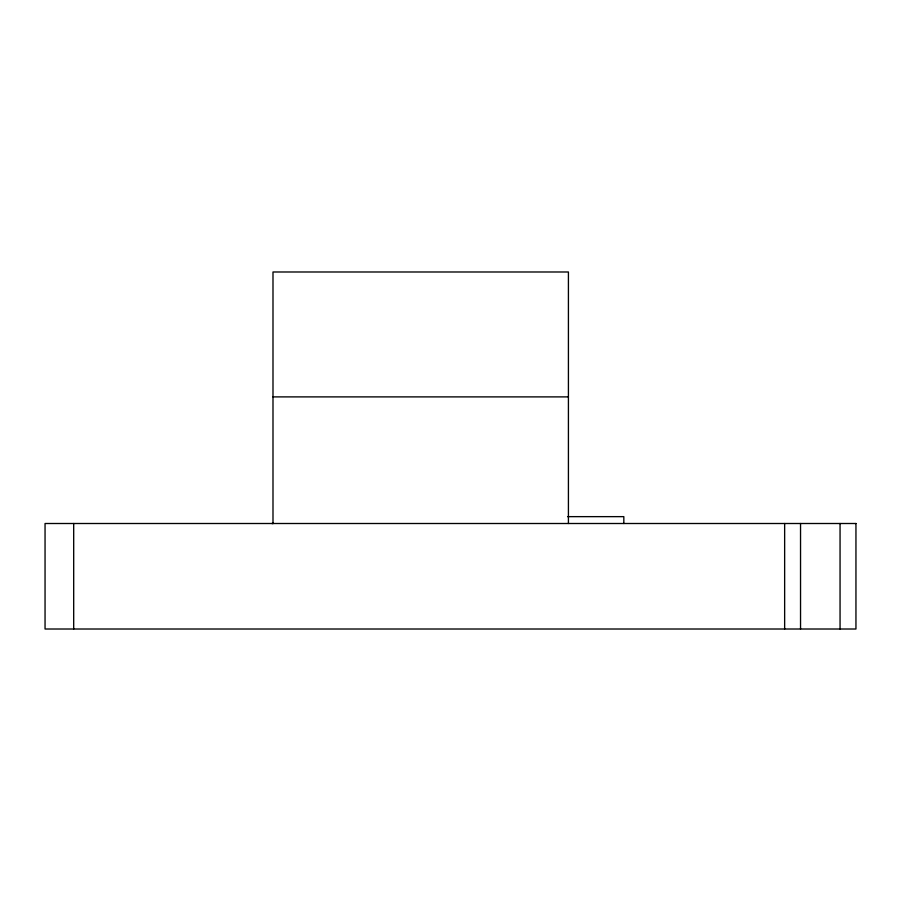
<?xml version="1.0" encoding="UTF-8"?>
<svg xmlns="http://www.w3.org/2000/svg" width="901" height="901" viewBox="0 0 901 901"><rect width="100%" height="100%" fill="white"/><g stroke="black" fill="none" stroke-linecap="round" stroke-linejoin="round"><path stroke-width="1.35" d="M568.418 523.504L568.418 271.989L272.992 271.989L272.992 523.504L272.992 522.67M271.82 523.504L272.992 523.504M272.992 396.89L568.418 396.89M567.562 516.645L623.83 516.645L623.83 523.504M840.059 523.504L840.059 629.011M800.538 523.504L800.538 629.011M784.647 523.504L784.647 629.011M73.691 523.504L73.691 629.011M855.95 523.504L45.05 523.504L45.05 629.011L855.95 629.011L855.95 523.504"/></g></svg>
